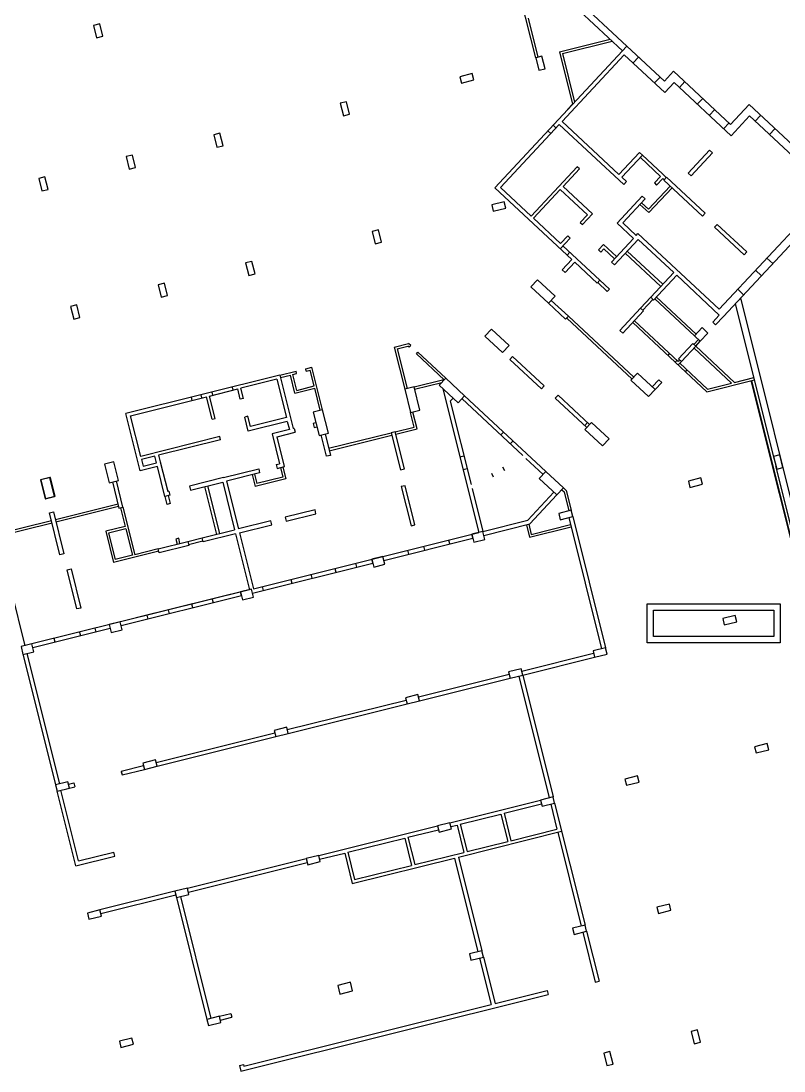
# Model space of a CAD drawing. Header units: metres. Extents: x -681087 to 1033303, y 74272 to 2630761.
# Drawn here: x 556 to 47934, y 2460261 to 2525471 of the extents above; entities that cross this region are included whole.
import ezdxf

# ---------------------------------------------------------------- set-up
doc = ezdxf.new("R2010")
doc.units = ezdxf.units.M
for name, color, linetype in [('SKELETON_CLEAN', 7, 'Continuous'), ('SKELETON_ISOLATED', 1, 'Continuous'), ('SKELETON_ORIGINAL', 8, 'Continuous')]:
    doc.layers.add(name, color=color, linetype=linetype)

msp = doc.modelspace()

# ---------------------------------------------------------------- linework, layer by layer
at = {"layer": 'SKELETON_CLEAN'}
for p, q in [((32518, 2523184), (30583, 2530947)), ((37902, 2523622), (32277, 2528868)), ((38175, 2523914), (32832, 2528897)), ((32664, 2523220), (32059, 2525646)), ((5443, 2525297), (5055, 2525200)), ((5055, 2525200), (5248, 2524424)), ((5636, 2524521), (5443, 2525297)), ((5248, 2524424), (5636, 2524521)), ((33993, 2523552), (37137, 2524336)), ((38175, 2523914), (29971, 2515116)), ((34175, 2523443), (37267, 2524214)), ((38175, 2523914), (40508, 2521739)), ((32906, 2523281), (32518, 2523184)), ((32518, 2523184), (32712, 2522408)), ((33100, 2522505), (32906, 2523281)), ((33993, 2523552), (34804, 2520300)), ((34150, 2519231), (38017, 2523378)), ((34175, 2523443), (34926, 2520430)), ((38017, 2523378), (40533, 2521032)), ((32712, 2522408), (33100, 2522505)), ((40508, 2521739), (41081, 2522353)), ((41081, 2522353), (44621, 2519052)), ((28579, 2522202), (27803, 2522008)), ((27803, 2522008), (27899, 2521620)), ((27899, 2521620), (28676, 2521814)), ((28676, 2521814), (28579, 2522202)), ((40533, 2521032), (41106, 2521646)), ((41106, 2521646), (44645, 2518345)), ((20768, 2520461), (20380, 2520364)), ((20962, 2519684), (20768, 2520461)), ((20380, 2520364), (20574, 2519588)), ((34497, 2519970), (34804, 2520300)), ((45766, 2520281), (44621, 2519052)), ((50476, 2515889), (45766, 2520281)), ((20574, 2519588), (20962, 2519684)), ((34150, 2519231), (37686, 2515934)), ((44645, 2518345), (45791, 2519574)), ((45791, 2519574), (49770, 2515864)), ((12909, 2518501), (12521, 2518404)), ((13102, 2517725), (12909, 2518501)), ((30324, 2515128), (33979, 2519048)), ((33979, 2519048), (37987, 2515311)), ((12521, 2518404), (12714, 2517628)), ((7475, 2517146), (7087, 2517050)), ((7669, 2516370), (7475, 2517146)), ((12714, 2517628), (13102, 2517725)), ((37686, 2515934), (38961, 2517301)), ((37869, 2515763), (39144, 2517131)), ((38961, 2517301), (39144, 2517131)), ((39119, 2517155), (40406, 2515954)), ((43308, 2517446), (41978, 2516020)), ((42161, 2515850), (43491, 2517276)), ((43491, 2517276), (43308, 2517446)), ((7087, 2517050), (7280, 2516273)), ((39015, 2516992), (40269, 2515822)), ((7280, 2516273), (7669, 2516370)), ((35083, 2516420), (32226, 2513355)), ((34213, 2515193), (35229, 2516283)), ((35229, 2516283), (35083, 2516420)), ((39887, 2515413), (40269, 2515822)), ((40406, 2515954), (40625, 2515750)), ((41978, 2516020), (42161, 2515850)), ((2041, 2515792), (1653, 2515695)), ((1653, 2515695), (1847, 2514919)), ((2235, 2515015), (2041, 2515792)), ((34213, 2515193), (36042, 2513488)), ((37869, 2515763), (38158, 2515494)), ((37987, 2515311), (38158, 2515494)), ((40870, 2515221), (39527, 2513780)), ((39887, 2515413), (40026, 2515283)), ((40026, 2515283), (40408, 2515693)), ((40408, 2515693), (40496, 2515611)), ((40646, 2515772), (40475, 2515589)), ((40475, 2515589), (42874, 2513352)), ((43045, 2513535), (40646, 2515772)), ((1847, 2514919), (2235, 2515015)), ((29971, 2515116), (34754, 2510656)), ((30324, 2515128), (32226, 2513355)), ((32372, 2513219), (34043, 2515011)), ((34043, 2515011), (35725, 2513442)), ((37568, 2512926), (39123, 2514594)), ((39306, 2514423), (39123, 2514594)), ((40980, 2515118), (39534, 2513568)), ((30563, 2514246), (29786, 2514052)), ((29786, 2514052), (29883, 2513664)), ((29883, 2513664), (30659, 2513857)), ((30659, 2513857), (30563, 2514246)), ((37922, 2512939), (39306, 2514423)), ((38985, 2514079), (39534, 2513568)), ((39088, 2514189), (39527, 2513780)), ((32372, 2513219), (34054, 2511650)), ((35725, 2513442), (35278, 2512963)), ((36042, 2513488), (35424, 2512827)), ((42874, 2513352), (43045, 2513535)), ((43904, 2507565), (49442, 2513504)), ((44167, 2507114), (50148, 2513528)), ((35278, 2512963), (35424, 2512827)), ((38592, 2511971), (37568, 2512926)), ((38763, 2512154), (37922, 2512939)), ((43623, 2512660), (43794, 2512843)), ((45452, 2510955), (43623, 2512660)), ((43794, 2512843), (45622, 2511138)), ((22752, 2512504), (22364, 2512407)), ((22364, 2512407), (22557, 2511631)), ((22945, 2511728), (22752, 2512504)), ((34647, 2511993), (34030, 2511331)), ((34501, 2512129), (34054, 2511650)), ((34501, 2512129), (34647, 2511993)), ((38592, 2511971), (37221, 2510501)), ((37404, 2510331), (38877, 2511911)), ((38763, 2512154), (38865, 2512264)), ((43904, 2507565), (38865, 2512264)), ((38877, 2511911), (41090, 2509848)), ((22557, 2511631), (22945, 2511728)), ((34200, 2511514), (36504, 2509366)), ((36731, 2511588), (36417, 2511252)), ((36556, 2511122), (36417, 2511252)), ((36740, 2511319), (36556, 2511122)), ((36731, 2511588), (37535, 2510838)), ((36740, 2511319), (37405, 2510699)), ((34160, 2510020), (34754, 2510656)), ((45622, 2511138), (45452, 2510955)), ((14892, 2510545), (14504, 2510448)), ((14504, 2510448), (14698, 2509672)), ((15086, 2509768), (14892, 2510545)), ((34160, 2510020), (34343, 2509849)), ((34937, 2510485), (34343, 2509849)), ((36333, 2509183), (34937, 2510485)), ((37221, 2510501), (37404, 2510331)), ((14698, 2509672), (15086, 2509768)), ((32625, 2509400), (32216, 2508961)), ((33722, 2508377), (32625, 2509400)), ((36504, 2509366), (36333, 2509183)), ((36504, 2509366), (37093, 2508817)), ((39657, 2508312), (41090, 2509848)), ((41272, 2509677), (39840, 2508141)), ((41272, 2509677), (43916, 2507212)), ((9459, 2509190), (9071, 2509093)), ((9071, 2509093), (9264, 2508317)), ((9652, 2508414), (9459, 2509190)), ((32216, 2508961), (33313, 2507938)), ((36374, 2509227), (36963, 2508678)), ((36963, 2508678), (37093, 2508817)), ((9264, 2508317), (9652, 2508414)), ((33313, 2507938), (33722, 2508377)), ((34544, 2507132), (33484, 2508121)), ((39030, 2507639), (39657, 2508312)), ((39840, 2508141), (39657, 2508312)), ((39908, 2508214), (42369, 2505919)), ((4025, 2507835), (3637, 2507738)), ((3637, 2507738), (3831, 2506962)), ((4219, 2507059), (4025, 2507835)), ((33313, 2507938), (34374, 2506949)), ((37734, 2506249), (39030, 2507639)), ((39213, 2507468), (37917, 2506079)), ((39030, 2507639), (39213, 2507468)), ((3831, 2506962), (4219, 2507059)), ((34374, 2506949), (34544, 2507132)), ((38603, 2503347), (34544, 2507132)), ((38541, 2506748), (43149, 2502451)), ((38643, 2506858), (41360, 2504324)), ((43916, 2507212), (43507, 2506773)), ((43690, 2506602), (43507, 2506773)), ((44167, 2507114), (43690, 2506602)), ((29768, 2506336), (29359, 2505897)), ((30865, 2505313), (29768, 2506336)), ((37917, 2506079), (37734, 2506249)), ((42847, 2506431), (42369, 2505919)), ((42735, 2505578), (43213, 2506090)), ((43213, 2506090), (42847, 2506431)), ((23727, 2505224), (24621, 2505447)), ((24753, 2505324), (24621, 2505447)), ((29359, 2505897), (30456, 2504874)), ((42266, 2505442), (41379, 2504491)), ((42266, 2505442), (42449, 2505271)), ((42552, 2505749), (42369, 2505919)), ((42369, 2505919), (42735, 2505578)), ((42449, 2505271), (42735, 2505578)), ((23727, 2505224), (24380, 2502604)), ((23909, 2505115), (24578, 2505282)), ((23909, 2505115), (24526, 2502640)), ((24651, 2505214), (24578, 2505282)), ((24651, 2505214), (24753, 2505324)), ((25104, 2504791), (25206, 2504901)), ((26828, 2503183), (25104, 2504791)), ((26931, 2503293), (25206, 2504901)), ((30456, 2504874), (30865, 2505313)), ((42449, 2505271), (41562, 2504321)), ((42346, 2505162), (44678, 2502987)), ((42449, 2505271), (44852, 2503030)), ((30909, 2504451), (31080, 2504634)), ((32869, 2502623), (30909, 2504451)), ((31080, 2504634), (33040, 2502806)), ((41452, 2504423), (41360, 2504324)), ((41368, 2504112), (41470, 2504222)), ((41562, 2504321), (41379, 2504491)), ((41562, 2504321), (41470, 2504222)), ((41470, 2504222), (43192, 2502616)), ((16634, 2503476), (7067, 2501091)), ((16634, 2503476), (17634, 2503725)), ((16634, 2503476), (17462, 2500158)), ((16671, 2503331), (17282, 2503483)), ((17564, 2502353), (17282, 2503483)), ((17427, 2503519), (17670, 2503580)), ((17673, 2502534), (17427, 2503519)), ((17670, 2503580), (17634, 2503725)), ((18235, 2503875), (18623, 2503972)), ((18272, 2503730), (18235, 2503875)), ((18272, 2503730), (18514, 2503790)), ((18760, 2502805), (18514, 2503790)), ((19281, 2501333), (18623, 2503972)), ((38842, 2503603), (38433, 2503164)), ((39939, 2502580), (38842, 2503603)), ((16440, 2503222), (14208, 2502665)), ((16440, 2503222), (17033, 2500844)), ((17673, 2502534), (18760, 2502805)), ((24962, 2502749), (26802, 2503208)), ((26930, 2503293), (26521, 2502854)), ((26521, 2502854), (27691, 2501763)), ((28100, 2502202), (26930, 2503293)), ((33040, 2502806), (32869, 2502623)), ((38433, 2503164), (39530, 2502141)), ((40162, 2503186), (39756, 2502750)), ((40345, 2503015), (39939, 2502580)), ((40162, 2503186), (40345, 2503015)), ((43149, 2502451), (46099, 2503187)), ((43192, 2502616), (44678, 2502987)), ((44852, 2503030), (46063, 2503332)), ((7358, 2500957), (12074, 2502133)), ((12420, 2500745), (12074, 2502133)), ((12268, 2502181), (14014, 2502617)), ((12614, 2500794), (12268, 2502181)), ((14173, 2501981), (14014, 2502617)), ((14367, 2502030), (14208, 2502665)), ((17564, 2502353), (18796, 2502660)), ((19136, 2501297), (18796, 2502660)), ((24962, 2502749), (24380, 2502604)), ((24380, 2502604), (24743, 2501149)), ((25325, 2501294), (24962, 2502749)), ((26759, 2502633), (28985, 2493704)), ((27691, 2501763), (28100, 2502202)), ((28101, 2502202), (33147, 2497496)), ((33734, 2502055), (33905, 2502238)), ((33905, 2502238), (35865, 2500411)), ((39530, 2502141), (39939, 2502580)), ((14367, 2502030), (14173, 2501981)), ((27386, 2502048), (27210, 2501859)), ((27210, 2501859), (28500, 2496685)), ((35695, 2500228), (33734, 2502055)), ((7955, 2497530), (7067, 2501091)), ((7987, 2498434), (7358, 2500957)), ((14643, 2500923), (14449, 2500875)), ((14668, 2499997), (14449, 2500875)), ((14801, 2500288), (14643, 2500923)), ((17033, 2500844), (14801, 2500288)), ((19281, 2501333), (18699, 2501188)), ((18699, 2501188), (19062, 2499732)), ((19644, 2499877), (19281, 2501333)), ((24743, 2501149), (25325, 2501294)), ((24966, 2500256), (24743, 2501149)), ((25148, 2500147), (24889, 2501185)), ((12420, 2500745), (12614, 2500794)), ((17093, 2500602), (14668, 2499997)), ((17093, 2500602), (17219, 2500097)), ((17510, 2500170), (17462, 2500158)), ((17510, 2500170), (17571, 2499927)), ((18869, 2500508), (18694, 2500465)), ((18694, 2500465), (18754, 2500222)), ((18754, 2500222), (18929, 2500266)), ((23792, 2499963), (24966, 2500256)), ((35984, 2500539), (35575, 2500100)), ((37081, 2499516), (35984, 2500539)), ((12897, 2499658), (7987, 2498434)), ((12945, 2499464), (12897, 2499658)), ((17219, 2500097), (16152, 2499831)), ((16152, 2499831), (16614, 2497978)), ((16455, 2499649), (17571, 2499927)), ((16917, 2497796), (16455, 2499649)), ((19062, 2499732), (19644, 2499877)), ((19525, 2498436), (19193, 2499765)), ((19436, 2499825), (19767, 2498496)), ((19658, 2498933), (23549, 2499903)), ((23792, 2499963), (23549, 2499903)), ((23549, 2499903), (24125, 2497593)), ((24367, 2497654), (23792, 2499963)), ((23828, 2499818), (25148, 2500147)), ((35575, 2500100), (36672, 2499077)), ((36672, 2499077), (37081, 2499516)), ((12945, 2499464), (9103, 2498506)), ((8860, 2498446), (8035, 2498240)), ((8035, 2498240), (8137, 2497833)), ((8962, 2498038), (8860, 2498446)), ((9103, 2498506), (9204, 2498099)), ((19767, 2498496), (19525, 2498436)), ((47676, 2498518), (47288, 2498422)), ((47288, 2498422), (47481, 2497645)), ((47869, 2497742), (47676, 2498518)), ((6318, 2498101), (5736, 2497956)), ((5736, 2497956), (6026, 2496791)), ((6609, 2496936), (6318, 2498101)), ((9022, 2497796), (7955, 2497530)), ((8137, 2497833), (8962, 2498038)), ((9484, 2495943), (9022, 2497796)), ((9204, 2498099), (9666, 2496246)), ((13140, 2497112), (15314, 2497654)), ((15314, 2497654), (15374, 2497411)), ((16400, 2497925), (16614, 2497978)), ((16400, 2497925), (16461, 2497682)), ((16461, 2497682), (16917, 2497796)), ((16665, 2497733), (16810, 2497151)), ((16810, 2497769), (16992, 2497041)), ((24125, 2497593), (24367, 2497654)), ((47481, 2497645), (47869, 2497742)), ((6026, 2496791), (6609, 2496936)), ((6882, 2495283), (6478, 2496904)), ((13140, 2497112), (11025, 2496584)), ((15374, 2497411), (13322, 2496899)), ((13322, 2496899), (14062, 2493930)), ((14918, 2497297), (15099, 2496570)), ((15064, 2497334), (15209, 2496751)), ((16992, 2497041), (15099, 2496570)), ((16810, 2497151), (15209, 2496751)), ((33146, 2497495), (32737, 2497056)), ((32737, 2497056), (33836, 2496034)), ((34244, 2496473), (33146, 2497495)), ((42776, 2497091), (41999, 2496897)), ((41999, 2496897), (42096, 2496509)), ((42872, 2496702), (42776, 2497091)), ((6235, 2496843), (6639, 2495223)), ((9744, 2496265), (9666, 2496246)), ((9744, 2496265), (9805, 2496022)), ((11025, 2496584), (11085, 2496342)), ((11085, 2496342), (13079, 2496839)), ((13079, 2496839), (13820, 2493870)), ((24410, 2496613), (24168, 2496553)), ((24168, 2496553), (24773, 2494127)), ((25015, 2494188), (24410, 2496613)), ((28562, 2496433), (29228, 2493764)), ((33836, 2496034), (34244, 2496473)), ((34142, 2496363), (34280, 2496234)), ((34244, 2496473), (34415, 2496314)), ((34415, 2496314), (34722, 2495083)), ((42096, 2496509), (42872, 2496702)), ((9805, 2496022), (9484, 2495943)), ((9627, 2495453), (9504, 2495947)), ((9688, 2495993), (9812, 2495499)), ((33652, 2496205), (32027, 2494462)), ((33835, 2496034), (32160, 2494238)), ((34280, 2496234), (34577, 2495046)), ((2324, 2494920), (2567, 2494980)), ((2567, 2494980), (3215, 2492380)), ((6639, 2495223), (6882, 2495283)), ((6736, 2495247), (7026, 2494083)), ((6882, 2495283), (7619, 2492324)), ((9812, 2495499), (9627, 2495453)), ((18812, 2495114), (16968, 2494655)), ((18872, 2494872), (18812, 2495114)), ((34722, 2495083), (33946, 2494889)), ((34819, 2494694), (34722, 2495083)), ((2972, 2492320), (2324, 2494920)), ((16076, 2494432), (14062, 2493930)), ((16136, 2494190), (16076, 2494432)), ((16968, 2494655), (17029, 2494412)), ((17029, 2494412), (18872, 2494872)), ((29228, 2493764), (32027, 2494462)), ((33946, 2494889), (34043, 2494501)), ((34043, 2494501), (34819, 2494694)), ((34819, 2494694), (36851, 2486544)), ((7026, 2494083), (5813, 2493780)), ((5813, 2493780), (6297, 2491840)), ((7063, 2493937), (5995, 2493671)), ((5995, 2493671), (6407, 2492022)), ((7063, 2493937), (7474, 2492288)), ((11806, 2493368), (13820, 2493870)), ((14123, 2493688), (16136, 2494190)), ((14123, 2493688), (14989, 2490214)), ((14989, 2490214), (28985, 2493704)), ((24773, 2494127), (25015, 2494188)), ((29228, 2493764), (28549, 2493595)), ((29349, 2493279), (29228, 2493764)), ((29288, 2493522), (32160, 2494238)), ((31939, 2494183), (32133, 2493406)), ((32085, 2494219), (32242, 2493588)), ((32133, 2493406), (34722, 2494051)), ((32242, 2493588), (34685, 2494197)), ((9070, 2492686), (10914, 2493145)), ((10349, 2493344), (10164, 2493299)), ((10164, 2493299), (10244, 2492978)), ((10428, 2493024), (10349, 2493344)), ((10914, 2493145), (11806, 2493368)), ((10914, 2493145), (10974, 2492903)), ((11867, 2493125), (11806, 2493368)), ((13880, 2493627), (11867, 2493125)), ((13880, 2493627), (14746, 2490154)), ((23078, 2491973), (28609, 2493352)), ((28609, 2493352), (28549, 2493595)), ((28549, 2493595), (28670, 2493110)), ((28670, 2493110), (29349, 2493279)), ((3215, 2492380), (2972, 2492320)), ((9106, 2492540), (6297, 2491840)), ((9070, 2492686), (7619, 2492324)), ((9130, 2492443), (9070, 2492686)), ((10974, 2492903), (9130, 2492443)), ((7474, 2492288), (6407, 2492022)), ((14928, 2489941), (22399, 2491804)), ((23018, 2492216), (22339, 2492047)), ((22399, 2491804), (22339, 2492047)), ((22339, 2492047), (22460, 2491561)), ((22460, 2491561), (23139, 2491731)), ((23139, 2491731), (23018, 2492216)), ((3423, 2491381), (3666, 2491441)), ((4028, 2488955), (3423, 2491381)), ((3666, 2491441), (4270, 2489015)), ((14249, 2489772), (6777, 2487909)), ((14249, 2489772), (14188, 2490014)), ((14188, 2490014), (14309, 2489529)), ((14988, 2489699), (14867, 2490184)), ((14309, 2489529), (14988, 2489699)), ((39437, 2486843), (39437, 2489273)), ((39437, 2489273), (47697, 2489273)), ((47697, 2489273), (47697, 2486843)), ((4270, 2489015), (4028, 2488955)), ((39837, 2487243), (39837, 2488873)), ((39837, 2488873), (47297, 2488873)), ((44904, 2488552), (44128, 2488358)), ((45001, 2488164), (44904, 2488552)), ((47297, 2488873), (47297, 2487243)), ((6717, 2488152), (6038, 2487982)), ((6038, 2487982), (6159, 2487497)), ((6838, 2487667), (6717, 2488152)), ((44128, 2488358), (44225, 2487970)), ((44225, 2487970), (45001, 2488164)), ((6159, 2487497), (6838, 2487667)), ((47297, 2487243), (39837, 2487243)), ((1235, 2486785), (556, 2486615)), ((556, 2486615), (677, 2486130)), ((1356, 2486300), (1235, 2486785)), ((36851, 2486544), (36075, 2486350)), ((36948, 2486156), (36851, 2486544)), ((47697, 2486843), (39437, 2486843)), ((664, 2486179), (2697, 2478028)), ((677, 2486130), (1356, 2486300)), ((31708, 2484849), (36172, 2485962)), ((36075, 2486350), (36172, 2485962)), ((36172, 2485962), (36948, 2486156)), ((31611, 2485238), (30835, 2485044)), ((31708, 2484849), (31611, 2485238)), ((25304, 2483253), (30932, 2484656)), ((30835, 2485044), (30932, 2484656)), ((30932, 2484656), (31708, 2484849)), ((31708, 2484849), (33595, 2477281)), ((25207, 2483641), (24431, 2483447)), ((24431, 2483447), (24528, 2483059)), ((24528, 2483059), (25304, 2483253)), ((25304, 2483253), (25207, 2483641)), ((17154, 2481221), (24528, 2483059)), ((17057, 2481609), (16281, 2481415)), ((16281, 2481415), (16378, 2481027)), ((17154, 2481221), (17057, 2481609)), ((9003, 2479189), (16378, 2481027)), ((16378, 2481027), (17154, 2481221)), ((46888, 2480596), (46112, 2480402)), ((46985, 2480207), (46888, 2480596)), ((46112, 2480402), (46209, 2480014)), ((46209, 2480014), (46985, 2480207)), ((8906, 2479577), (8130, 2479383)), ((8130, 2479383), (8227, 2478995)), ((9003, 2479189), (8906, 2479577)), ((6775, 2478865), (6830, 2478647)), ((6830, 2478647), (8227, 2478995)), ((8227, 2478995), (9003, 2479189)), ((3473, 2478222), (2697, 2478028)), ((2697, 2478028), (2793, 2477640)), ((3570, 2477834), (3473, 2478222)), ((3509, 2478076), (3839, 2478159)), ((3839, 2478159), (3900, 2477916)), ((38835, 2478588), (38059, 2478394)), ((38059, 2478394), (38155, 2478006)), ((38155, 2478006), (38932, 2478199)), ((38932, 2478199), (38835, 2478588)), ((2793, 2477640), (3570, 2477834)), ((3950, 2473002), (2793, 2477640)), ((4132, 2473305), (3036, 2477701)), ((3376, 2477785), (3900, 2477916)), ((27191, 2475684), (32819, 2477088)), ((30551, 2476265), (32879, 2476845)), ((33595, 2477281), (32819, 2477088)), ((32819, 2477088), (32916, 2476700)), ((32916, 2476700), (33692, 2476893)), ((33449, 2476833), (33836, 2475280)), ((33692, 2476893), (33595, 2477281)), ((33692, 2476893), (35581, 2469318)), ((27834, 2475587), (30357, 2476216)), ((30357, 2476216), (30780, 2474518)), ((30551, 2476265), (30974, 2474566)), ((19041, 2473652), (26415, 2475491)), ((27191, 2475684), (26415, 2475491)), ((26415, 2475491), (26512, 2475103)), ((27288, 2475296), (27191, 2475684)), ((27252, 2475442), (27640, 2475539)), ((27640, 2475539), (28063, 2473841)), ((27834, 2475587), (28257, 2473889)), ((20848, 2473845), (24389, 2474728)), ((24389, 2474728), (24813, 2473030)), ((24583, 2474777), (26475, 2475248)), ((24583, 2474777), (25007, 2473079)), ((26512, 2475103), (27288, 2475296)), ((27723, 2473550), (34127, 2475147)), ((30974, 2474566), (33836, 2475280)), ((28257, 2473889), (30780, 2474518)), ((3950, 2473002), (6376, 2473607)), ((4132, 2473305), (6315, 2473850)), ((6376, 2473607), (6315, 2473850)), ((10890, 2471620), (18264, 2473459)), ((19041, 2473652), (18264, 2473459)), ((18264, 2473459), (18361, 2473071)), ((19137, 2473264), (19041, 2473652)), ((19101, 2473410), (20654, 2473797)), ((20654, 2473797), (21125, 2471905)), ((20848, 2473845), (21271, 2472147)), ((21125, 2471905), (27481, 2473489)), ((25007, 2473079), (28063, 2473841)), ((27481, 2473489), (28932, 2467668)), ((27723, 2473550), (29175, 2467728)), ((18361, 2473071), (19137, 2473264)), ((21271, 2472147), (24813, 2473030)), ((10890, 2471620), (10114, 2471427)), ((10987, 2471232), (10890, 2471620)), ((10114, 2471427), (5457, 2470265)), ((10114, 2471427), (10211, 2471039)), ((10211, 2471039), (10987, 2471232)), ((10211, 2471039), (12098, 2463470)), ((5457, 2470265), (4680, 2470072)), ((5553, 2469877), (5457, 2470265)), ((40819, 2470631), (40042, 2470438)), ((40042, 2470438), (40139, 2470049)), ((40139, 2470049), (40915, 2470243)), ((40915, 2470243), (40819, 2470631)), ((4680, 2470072), (4777, 2469684)), ((4777, 2469684), (5553, 2469877)), ((35579, 2469325), (34803, 2469131)), ((34803, 2469131), (34899, 2468743)), ((34899, 2468743), (35676, 2468937)), ((35433, 2468876), (36207, 2465771)), ((35676, 2468937), (35579, 2469325)), ((35676, 2468937), (36450, 2465832)), ((29175, 2467728), (28399, 2467535)), ((29272, 2467340), (29175, 2467728)), ((28399, 2467535), (28496, 2467146)), ((28496, 2467146), (29272, 2467340)), ((29029, 2467279), (29749, 2464393)), ((29272, 2467340), (29991, 2464453)), ((21006, 2465769), (20230, 2465575)), ((21139, 2465235), (21006, 2465769)), ((36207, 2465771), (36450, 2465832)), ((14212, 2460261), (33283, 2465016)), ((20230, 2465575), (20363, 2465041)), ((20363, 2465041), (21139, 2465235)), ((29991, 2464453), (33223, 2465259)), ((33223, 2465259), (33283, 2465016)), ((14394, 2460564), (29749, 2464393)), ((12874, 2463664), (12098, 2463470)), ((12874, 2463664), (13578, 2463839)), ((12971, 2463276), (12874, 2463664)), ((13578, 2463839), (13638, 2463597)), ((12098, 2463470), (12195, 2463082)), ((12195, 2463082), (12971, 2463276)), ((12934, 2463421), (13638, 2463597)), ((42560, 2462820), (42172, 2462724)), ((42172, 2462724), (42365, 2461947)), ((42753, 2462044), (42560, 2462820)), ((7440, 2462309), (6664, 2462115)), ((6664, 2462115), (6761, 2461727)), ((6761, 2461727), (7537, 2461921)), ((7537, 2461921), (7440, 2462309)), ((42365, 2461947), (42753, 2462044)), ((37126, 2461466), (36738, 2461369)), ((36738, 2461369), (36932, 2460593)), ((37320, 2460689), (37126, 2461466)), ((14126, 2460606), (14369, 2460666)), ((14126, 2460606), (14212, 2460261)), ((14369, 2460666), (14394, 2460564)), ((36932, 2460593), (37320, 2460689))]:
    msp.add_line(p, q, dxfattribs=at)
at = {"layer": 'SKELETON_ISOLATED'}
for p, q in [((38906, 2523232), (38565, 2522867)), ((40238, 2521991), (39897, 2521625)), ((41435, 2521339), (41776, 2521705)), ((42546, 2520303), (42887, 2520668)), ((34680, 2519799), (34999, 2520141)), ((43292, 2519607), (43633, 2519973)), ((44185, 2518775), (44526, 2519141)), ((46142, 2519247), (46483, 2519612)), ((33272, 2518656), (33454, 2518485)), ((33592, 2519000), (33775, 2518829)), ((47375, 2518780), (47034, 2518415)), ((34639, 2511105), (34468, 2510922)), ((40281, 2508981), (38069, 2511044)), ((40411, 2509120), (38199, 2511183)), ((46871, 2510746), (47236, 2510405)), ((46168, 2509993), (46534, 2509652)), ((45063, 2508808), (45429, 2508467)), ((39169, 2507509), (39796, 2508182)), ((40011, 2508324), (42472, 2506029)), ((54963, 2469292), (45244, 2508269)), ((47336, 2498228), (44919, 2507921)), ((38501, 2503237), (34442, 2507022)), ((42339, 2505374), (42625, 2505681)), ((40731, 2504705), (40834, 2504815)), ((41185, 2504283), (41287, 2504392)), ((41821, 2503689), (41923, 2503799)), ((24999, 2502604), (26678, 2503022)), ((54381, 2469207), (45920, 2503142)), ((11783, 2502060), (11734, 2502254)), ((12472, 2502232), (12423, 2502426)), ((13733, 2502547), (13685, 2502741)), ((11181, 2501910), (11133, 2502104)), ((27930, 2502019), (31719, 2498486)), ((35733, 2500533), (35563, 2500350)), ((19695, 2498787), (23585, 2499757)), ((30522, 2499944), (30351, 2499762)), ((31107, 2499399), (30936, 2499216)), ((27814, 2498400), (28057, 2498460)), ((31911, 2498307), (32977, 2497313)), ((28008, 2497624), (28250, 2497684)), ((30460, 2497781), (30582, 2497563)), ((49465, 2489689), (47433, 2497839)), ((1772, 2496967), (2063, 2495803)), ((2367, 2497115), (1785, 2496970)), ((1797, 2496973), (2087, 2495809)), ((2645, 2495948), (2355, 2497112)), ((2669, 2495954), (2379, 2497119)), ((29761, 2497391), (29883, 2497172)), ((11954, 2496558), (12694, 2493589)), ((12138, 2496604), (12878, 2493635)), ((2075, 2495806), (2657, 2495951)), ((6579, 2495465), (2688, 2494495)), ((6615, 2495320), (2724, 2494350)), ((-1149, 2494487), (798, 2486676)), ((2445, 2494435), (-927, 2493594)), ((2481, 2494289), (-890, 2493449)), ((34576, 2494634), (36608, 2486484)), ((10960, 2492961), (11852, 2493183)), ((27183, 2492997), (27122, 2493239)), ((24631, 2492360), (24570, 2492603)), ((25550, 2492847), (25611, 2492605)), ((21410, 2491557), (21349, 2491800)), ((18634, 2490865), (18574, 2491108)), ((20049, 2491476), (20109, 2491233)), ((17313, 2490793), (17373, 2490551)), ((14807, 2490169), (7712, 2488400)), ((15607, 2490111), (15547, 2490353)), ((11221, 2489017), (11161, 2489260)), ((12422, 2489574), (12483, 2489332)), ((8446, 2488325), (8386, 2488568)), ((9686, 2488892), (9747, 2488649)), ((5225, 2487522), (5165, 2487765)), ((6098, 2487740), (1295, 2486542)), ((2673, 2486886), (2613, 2487128)), ((4185, 2487520), (4245, 2487278)), ((919, 2486191), (2939, 2478089)), ((31648, 2485092), (36111, 2486205)), ((25244, 2483495), (30871, 2484899)), ((31466, 2484789), (33353, 2477221)), ((17093, 2481463), (24468, 2483302)), ((8943, 2479431), (16317, 2481270)), ((6769, 2478889), (8167, 2479238)), ((33885, 2475086), (35336, 2469264)), ((10951, 2471378), (18325, 2473216)), ((10174, 2471184), (5517, 2470023)), ((10453, 2471099), (12340, 2463531))]:
    msp.add_line(p, q, dxfattribs=at)
at = {"layer": 'SKELETON_ORIGINAL'}
for p, q in [((32518, 2523184), (30583, 2530947)), ((37902, 2523622), (32277, 2528868)), ((38175, 2523914), (32832, 2528897)), ((32664, 2523220), (32059, 2525646)), ((5443, 2525297), (5055, 2525200)), ((5055, 2525200), (5248, 2524424)), ((5636, 2524521), (5443, 2525297)), ((5248, 2524424), (5636, 2524521)), ((33993, 2523552), (37137, 2524336)), ((38175, 2523914), (29971, 2515116)), ((34175, 2523443), (37267, 2524214)), ((38175, 2523914), (40508, 2521739)), ((32906, 2523281), (32518, 2523184)), ((32518, 2523184), (32712, 2522408)), ((33100, 2522505), (32906, 2523281)), ((33993, 2523552), (34804, 2520300)), ((34150, 2519231), (38017, 2523378)), ((34175, 2523443), (34926, 2520430)), ((38017, 2523378), (40533, 2521032)), ((38906, 2523232), (38565, 2522867)), ((32712, 2522408), (33100, 2522505)), ((40508, 2521739), (41081, 2522353)), ((41081, 2522353), (44621, 2519052)), ((28579, 2522202), (27803, 2522008)), ((27803, 2522008), (27899, 2521620)), ((27899, 2521620), (28676, 2521814)), ((28676, 2521814), (28579, 2522202)), ((40238, 2521991), (39897, 2521625)), ((41435, 2521339), (41776, 2521705)), ((40533, 2521032), (41106, 2521646)), ((41106, 2521646), (44645, 2518345)), ((20768, 2520461), (20380, 2520364)), ((20962, 2519684), (20768, 2520461)), ((42546, 2520303), (42887, 2520668)), ((20380, 2520364), (20574, 2519588)), ((34497, 2519970), (34804, 2520300)), ((34680, 2519799), (34999, 2520141)), ((43292, 2519607), (43633, 2519973)), ((45766, 2520281), (44621, 2519052)), ((50476, 2515889), (45766, 2520281)), ((20574, 2519588), (20962, 2519684)), ((34150, 2519231), (37686, 2515934)), ((44185, 2518775), (44526, 2519141)), ((44645, 2518345), (45791, 2519574)), ((45791, 2519574), (49770, 2515864)), ((46142, 2519247), (46483, 2519612)), ((12909, 2518501), (12521, 2518404)), ((13102, 2517725), (12909, 2518501)), ((30324, 2515128), (33979, 2519048)), ((33272, 2518656), (33454, 2518485)), ((33592, 2519000), (33775, 2518829)), ((33979, 2519048), (37987, 2515311)), ((47375, 2518780), (47034, 2518415)), ((12521, 2518404), (12714, 2517628)), ((7475, 2517146), (7087, 2517050)), ((7669, 2516370), (7475, 2517146)), ((12714, 2517628), (13102, 2517725)), ((37686, 2515934), (38961, 2517301)), ((37869, 2515763), (39144, 2517131)), ((38961, 2517301), (39144, 2517131)), ((39119, 2517155), (40406, 2515954)), ((43308, 2517446), (41978, 2516020)), ((42161, 2515850), (43491, 2517276)), ((43491, 2517276), (43308, 2517446)), ((7087, 2517050), (7280, 2516273)), ((39015, 2516992), (40269, 2515822)), ((7280, 2516273), (7669, 2516370)), ((35083, 2516420), (32226, 2513355)), ((34213, 2515193), (35229, 2516283)), ((35229, 2516283), (35083, 2516420)), ((39887, 2515413), (40269, 2515822)), ((40406, 2515954), (40625, 2515750)), ((41978, 2516020), (42161, 2515850)), ((2041, 2515792), (1653, 2515695)), ((1653, 2515695), (1847, 2514919)), ((2235, 2515015), (2041, 2515792)), ((34213, 2515193), (36042, 2513488)), ((37869, 2515763), (38158, 2515494)), ((37987, 2515311), (38158, 2515494)), ((40870, 2515221), (39527, 2513780)), ((39887, 2515413), (40026, 2515283)), ((40026, 2515283), (40408, 2515693)), ((40408, 2515693), (40496, 2515611)), ((40646, 2515772), (40475, 2515589)), ((40475, 2515589), (42874, 2513352)), ((43045, 2513535), (40646, 2515772)), ((1847, 2514919), (2235, 2515015)), ((29971, 2515116), (34754, 2510656)), ((30324, 2515128), (32226, 2513355)), ((32372, 2513219), (34043, 2515011)), ((34043, 2515011), (35725, 2513442)), ((37568, 2512926), (39123, 2514594)), ((39306, 2514423), (39123, 2514594)), ((40980, 2515118), (39534, 2513568)), ((30563, 2514246), (29786, 2514052)), ((29786, 2514052), (29883, 2513664)), ((29883, 2513664), (30659, 2513857)), ((30659, 2513857), (30563, 2514246)), ((37922, 2512939), (39306, 2514423)), ((38985, 2514079), (39534, 2513568)), ((39088, 2514189), (39527, 2513780)), ((32372, 2513219), (34054, 2511650)), ((35725, 2513442), (35278, 2512963)), ((36042, 2513488), (35424, 2512827)), ((42874, 2513352), (43045, 2513535)), ((43904, 2507565), (49442, 2513504)), ((44167, 2507114), (50148, 2513528)), ((35278, 2512963), (35424, 2512827)), ((38592, 2511971), (37568, 2512926)), ((38763, 2512154), (37922, 2512939)), ((43623, 2512660), (43794, 2512843)), ((45452, 2510955), (43623, 2512660)), ((43794, 2512843), (45622, 2511138)), ((22752, 2512504), (22364, 2512407)), ((22364, 2512407), (22557, 2511631)), ((22945, 2511728), (22752, 2512504)), ((34647, 2511993), (34030, 2511331)), ((34501, 2512129), (34054, 2511650)), ((34501, 2512129), (34647, 2511993)), ((38592, 2511971), (37221, 2510501)), ((37404, 2510331), (38877, 2511911)), ((38763, 2512154), (38865, 2512264)), ((43904, 2507565), (38865, 2512264)), ((38877, 2511911), (41090, 2509848)), ((22557, 2511631), (22945, 2511728)), ((34200, 2511514), (36504, 2509366)), ((36731, 2511588), (36417, 2511252)), ((36556, 2511122), (36417, 2511252)), ((36740, 2511319), (36556, 2511122)), ((36731, 2511588), (37535, 2510838)), ((36740, 2511319), (37405, 2510699)), ((34160, 2510020), (34754, 2510656)), ((34639, 2511105), (34468, 2510922)), ((40281, 2508981), (38069, 2511044)), ((40411, 2509120), (38199, 2511183)), ((45622, 2511138), (45452, 2510955)), ((46871, 2510746), (47236, 2510405)), ((14892, 2510545), (14504, 2510448)), ((14504, 2510448), (14698, 2509672)), ((15086, 2509768), (14892, 2510545)), ((34160, 2510020), (34343, 2509849)), ((34937, 2510485), (34343, 2509849)), ((36333, 2509183), (34937, 2510485)), ((37221, 2510501), (37404, 2510331)), ((46168, 2509993), (46534, 2509652)), ((14698, 2509672), (15086, 2509768)), ((32625, 2509400), (32216, 2508961)), ((32625, 2509400), (32216, 2508961)), ((33722, 2508377), (32625, 2509400)), ((33722, 2508377), (32625, 2509400)), ((36504, 2509366), (36333, 2509183)), ((36504, 2509366), (37093, 2508817)), ((39657, 2508312), (41090, 2509848)), ((41272, 2509677), (39840, 2508141)), ((41272, 2509677), (43916, 2507212)), ((9459, 2509190), (9071, 2509093)), ((9071, 2509093), (9264, 2508317)), ((9652, 2508414), (9459, 2509190)), ((32216, 2508961), (33313, 2507938)), ((32216, 2508961), (33313, 2507938)), ((36374, 2509227), (36963, 2508678)), ((36963, 2508678), (37093, 2508817)), ((45063, 2508808), (45429, 2508467)), ((9264, 2508317), (9652, 2508414)), ((33313, 2507938), (33722, 2508377)), ((33313, 2507938), (33722, 2508377)), ((34544, 2507132), (33484, 2508121)), ((39030, 2507639), (39657, 2508312)), ((39169, 2507509), (39796, 2508182)), ((39840, 2508141), (39657, 2508312)), ((39908, 2508214), (42369, 2505919)), ((40011, 2508324), (42472, 2506029)), ((54963, 2469292), (45244, 2508269)), ((4025, 2507835), (3637, 2507738)), ((3637, 2507738), (3831, 2506962)), ((4219, 2507059), (4025, 2507835)), ((33313, 2507938), (34374, 2506949)), ((37734, 2506249), (39030, 2507639)), ((39213, 2507468), (37917, 2506079)), ((39030, 2507639), (39213, 2507468)), ((47336, 2498228), (44919, 2507921)), ((3831, 2506962), (4219, 2507059)), ((34374, 2506949), (34544, 2507132)), ((38501, 2503237), (34442, 2507022)), ((38603, 2503347), (34544, 2507132)), ((38541, 2506748), (43149, 2502451)), ((38643, 2506858), (41360, 2504324)), ((43916, 2507212), (43507, 2506773)), ((43690, 2506602), (43507, 2506773)), ((44167, 2507114), (43690, 2506602)), ((29768, 2506336), (29359, 2505897)), ((29768, 2506336), (29359, 2505897)), ((30865, 2505313), (29768, 2506336)), ((30865, 2505313), (29768, 2506336)), ((37917, 2506079), (37734, 2506249)), ((42847, 2506431), (42369, 2505919)), ((42735, 2505578), (43213, 2506090)), ((43213, 2506090), (42847, 2506431)), ((23727, 2505224), (24621, 2505447)), ((24753, 2505324), (24621, 2505447)), ((29359, 2505897), (30456, 2504874)), ((29359, 2505897), (30456, 2504874)), ((42266, 2505442), (41379, 2504491)), ((42266, 2505442), (42449, 2505271)), ((42339, 2505374), (42625, 2505681)), ((42552, 2505749), (42369, 2505919)), ((42369, 2505919), (42735, 2505578)), ((42449, 2505271), (42735, 2505578)), ((23727, 2505224), (24380, 2502604)), ((23909, 2505115), (24578, 2505282)), ((23909, 2505115), (24526, 2502640)), ((24651, 2505214), (24578, 2505282)), ((24651, 2505214), (24753, 2505324)), ((25104, 2504791), (25206, 2504901)), ((26828, 2503183), (25104, 2504791)), ((26931, 2503293), (25206, 2504901)), ((30456, 2504874), (30865, 2505313)), ((30456, 2504874), (30865, 2505313)), ((40731, 2504705), (40834, 2504815)), ((42449, 2505271), (41562, 2504321)), ((42346, 2505162), (44678, 2502987)), ((42449, 2505271), (44852, 2503030)), ((30909, 2504451), (31080, 2504634)), ((32869, 2502623), (30909, 2504451)), ((31080, 2504634), (33040, 2502806)), ((41185, 2504283), (41287, 2504392)), ((41452, 2504423), (41360, 2504324)), ((41368, 2504112), (41470, 2504222)), ((41562, 2504321), (41379, 2504491)), ((41562, 2504321), (41470, 2504222)), ((41470, 2504222), (43192, 2502616)), ((16634, 2503476), (7067, 2501091)), ((16634, 2503476), (17634, 2503725)), ((16634, 2503476), (17462, 2500158)), ((16671, 2503331), (17282, 2503483)), ((17564, 2502353), (17282, 2503483)), ((17427, 2503519), (17670, 2503580)), ((17673, 2502534), (17427, 2503519)), ((17670, 2503580), (17634, 2503725)), ((18235, 2503875), (18623, 2503972)), ((18272, 2503730), (18235, 2503875)), ((18272, 2503730), (18514, 2503790)), ((18760, 2502805), (18514, 2503790)), ((19281, 2501333), (18623, 2503972)), ((19281, 2501333), (18623, 2503972)), ((38842, 2503603), (38433, 2503164)), ((38842, 2503603), (38433, 2503164)), ((39939, 2502580), (38842, 2503603)), ((39939, 2502580), (38842, 2503603)), ((41821, 2503689), (41923, 2503799)), ((16440, 2503222), (14208, 2502665)), ((16440, 2503222), (17033, 2500844)), ((17673, 2502534), (18760, 2502805)), ((24962, 2502749), (26802, 2503208)), ((24999, 2502604), (26678, 2503022)), ((26930, 2503293), (26521, 2502854)), ((26521, 2502854), (27691, 2501763)), ((26931, 2503293), (26522, 2502854)), ((26522, 2502854), (27692, 2501763)), ((28100, 2502202), (26930, 2503293)), ((28101, 2502202), (26931, 2503293)), ((33040, 2502806), (32869, 2502623)), ((38433, 2503164), (39530, 2502141)), ((38433, 2503164), (39530, 2502141)), ((40162, 2503186), (39756, 2502750)), ((40345, 2503015), (39939, 2502580)), ((40162, 2503186), (40345, 2503015)), ((43149, 2502451), (46099, 2503187)), ((43192, 2502616), (44678, 2502987)), ((44852, 2503030), (46063, 2503332)), ((54370, 2469187), (45905, 2503138)), ((54391, 2469228), (45935, 2503146)), ((7358, 2500957), (12074, 2502133)), ((11783, 2502060), (11734, 2502254)), ((12420, 2500745), (12074, 2502133)), ((12268, 2502181), (14014, 2502617)), ((12614, 2500794), (12268, 2502181)), ((12472, 2502232), (12423, 2502426)), ((13733, 2502547), (13685, 2502741)), ((14173, 2501981), (14014, 2502617)), ((14367, 2502030), (14208, 2502665)), ((17564, 2502353), (18796, 2502660)), ((19136, 2501297), (18796, 2502660)), ((24962, 2502749), (24380, 2502604)), ((24962, 2502749), (24380, 2502604)), ((24380, 2502604), (24743, 2501149)), ((24380, 2502604), (24743, 2501149)), ((25325, 2501294), (24962, 2502749)), ((25325, 2501294), (24962, 2502749)), ((26759, 2502633), (28985, 2493704)), ((27691, 2501763), (28100, 2502202)), ((27692, 2501763), (28101, 2502202)), ((28101, 2502202), (33147, 2497496)), ((33734, 2502055), (33905, 2502238)), ((33905, 2502238), (35865, 2500411)), ((39530, 2502141), (39939, 2502580)), ((39530, 2502141), (39939, 2502580)), ((11181, 2501910), (11133, 2502104)), ((14367, 2502030), (14173, 2501981)), ((27386, 2502048), (27210, 2501859)), ((27210, 2501859), (28500, 2496685)), ((27930, 2502019), (31719, 2498486)), ((35695, 2500228), (33734, 2502055)), ((7955, 2497530), (7067, 2501091)), ((7987, 2498434), (7358, 2500957)), ((14643, 2500923), (14449, 2500875)), ((14668, 2499997), (14449, 2500875)), ((14801, 2500288), (14643, 2500923)), ((17033, 2500844), (14801, 2500288)), ((19281, 2501333), (18699, 2501188)), ((19281, 2501333), (18699, 2501188)), ((18699, 2501188), (19062, 2499732)), ((18699, 2501188), (19062, 2499732)), ((19644, 2499877), (19281, 2501333)), ((19644, 2499877), (19281, 2501333)), ((24743, 2501149), (25325, 2501294)), ((24743, 2501149), (25325, 2501294)), ((24966, 2500256), (24743, 2501149)), ((25148, 2500147), (24889, 2501185)), ((12420, 2500745), (12614, 2500794)), ((17093, 2500602), (14668, 2499997)), ((17093, 2500602), (17219, 2500097)), ((17510, 2500170), (17462, 2500158)), ((17510, 2500170), (17571, 2499927)), ((18869, 2500508), (18694, 2500465)), ((18694, 2500465), (18754, 2500222)), ((18754, 2500222), (18929, 2500266)), ((23792, 2499963), (24966, 2500256)), ((35733, 2500533), (35563, 2500350)), ((35984, 2500539), (35575, 2500100)), ((35984, 2500539), (35575, 2500100)), ((37081, 2499516), (35984, 2500539)), ((37081, 2499516), (35984, 2500539)), ((12897, 2499658), (7987, 2498434)), ((12945, 2499464), (12897, 2499658)), ((17219, 2500097), (16152, 2499831)), ((16152, 2499831), (16614, 2497978)), ((16455, 2499649), (17571, 2499927)), ((16917, 2497796), (16455, 2499649)), ((19062, 2499732), (19644, 2499877)), ((19062, 2499732), (19644, 2499877)), ((19525, 2498436), (19193, 2499765)), ((19436, 2499825), (19767, 2498496)), ((19658, 2498933), (23549, 2499903)), ((19695, 2498787), (23585, 2499757)), ((23792, 2499963), (23549, 2499903)), ((23549, 2499903), (24125, 2497593)), ((24367, 2497654), (23792, 2499963)), ((23828, 2499818), (25148, 2500147)), ((30522, 2499944), (30351, 2499762)), ((35575, 2500100), (36672, 2499077)), ((35575, 2500100), (36672, 2499077)), ((36672, 2499077), (37081, 2499516)), ((36672, 2499077), (37081, 2499516)), ((12945, 2499464), (9103, 2498506)), ((31107, 2499399), (30936, 2499216)), ((8860, 2498446), (8035, 2498240)), ((8035, 2498240), (8137, 2497833)), ((8962, 2498038), (8860, 2498446)), ((9103, 2498506), (9204, 2498099)), ((19767, 2498496), (19525, 2498436)), ((27814, 2498400), (28057, 2498460)), ((31911, 2498307), (32977, 2497313)), ((47676, 2498518), (47288, 2498422)), ((47288, 2498422), (47481, 2497645)), ((47869, 2497742), (47676, 2498518)), ((6318, 2498101), (5736, 2497956)), ((6318, 2498101), (5736, 2497956)), ((5736, 2497956), (6026, 2496791)), ((5736, 2497956), (6026, 2496791)), ((6609, 2496936), (6318, 2498101)), ((6609, 2496936), (6318, 2498101)), ((9022, 2497796), (7955, 2497530)), ((8137, 2497833), (8962, 2498038)), ((9484, 2495943), (9022, 2497796)), ((9204, 2498099), (9666, 2496246)), ((13140, 2497112), (15314, 2497654)), ((15314, 2497654), (15374, 2497411)), ((16400, 2497925), (16614, 2497978)), ((16400, 2497925), (16461, 2497682)), ((16461, 2497682), (16917, 2497796)), ((16665, 2497733), (16810, 2497151)), ((16810, 2497769), (16992, 2497041)), ((24125, 2497593), (24367, 2497654)), ((28008, 2497624), (28250, 2497684)), ((30460, 2497781), (30582, 2497563)), ((49465, 2489689), (47433, 2497839)), ((47481, 2497645), (47869, 2497742)), ((2355, 2497112), (1772, 2496967)), ((1772, 2496967), (2063, 2495803)), ((2379, 2497119), (1797, 2496973)), ((1797, 2496973), (2087, 2495809)), ((2645, 2495948), (2355, 2497112)), ((2669, 2495954), (2379, 2497119)), ((6026, 2496791), (6609, 2496936)), ((6026, 2496791), (6609, 2496936)), ((6882, 2495283), (6478, 2496904)), ((13140, 2497112), (11025, 2496584)), ((15374, 2497411), (13322, 2496899)), ((13322, 2496899), (14062, 2493930)), ((14918, 2497297), (15099, 2496570)), ((15064, 2497334), (15209, 2496751)), ((16992, 2497041), (15099, 2496570)), ((16810, 2497151), (15209, 2496751)), ((29761, 2497391), (29883, 2497172)), ((33146, 2497495), (32737, 2497056)), ((32737, 2497056), (33836, 2496034)), ((33147, 2497496), (32738, 2497057)), ((32738, 2497057), (33835, 2496034)), ((34244, 2496473), (33146, 2497495)), ((34244, 2496473), (33147, 2497496)), ((42776, 2497091), (41999, 2496897)), ((41999, 2496897), (42096, 2496509)), ((42872, 2496702), (42776, 2497091)), ((6235, 2496843), (6639, 2495223)), ((9744, 2496265), (9666, 2496246)), ((9744, 2496265), (9805, 2496022)), ((11025, 2496584), (11085, 2496342)), ((11085, 2496342), (13079, 2496839)), ((11954, 2496558), (12694, 2493589)), ((12138, 2496604), (12878, 2493635)), ((13079, 2496839), (13820, 2493870)), ((24410, 2496613), (24168, 2496553)), ((24168, 2496553), (24773, 2494127)), ((25015, 2494188), (24410, 2496613)), ((28562, 2496433), (29228, 2493764)), ((33835, 2496034), (34244, 2496473)), ((33836, 2496034), (34244, 2496473)), ((34142, 2496363), (34280, 2496234)), ((34244, 2496473), (34415, 2496314)), ((34415, 2496314), (34722, 2495083)), ((42096, 2496509), (42872, 2496702)), ((2063, 2495803), (2645, 2495948)), ((2087, 2495809), (2669, 2495954)), ((9805, 2496022), (9484, 2495943)), ((9627, 2495453), (9504, 2495947)), ((9688, 2495993), (9812, 2495499)), ((33652, 2496205), (32027, 2494462)), ((33835, 2496034), (32160, 2494238)), ((34280, 2496234), (34577, 2495046)), ((2324, 2494920), (2567, 2494980)), ((2567, 2494980), (3215, 2492380)), ((6579, 2495465), (2688, 2494495)), ((6615, 2495320), (2724, 2494350)), ((6639, 2495223), (6882, 2495283)), ((6736, 2495247), (7026, 2494083)), ((6882, 2495283), (7619, 2492324)), ((9812, 2495499), (9627, 2495453)), ((18812, 2495114), (16968, 2494655)), ((18872, 2494872), (18812, 2495114)), ((34722, 2495083), (33946, 2494889)), ((34819, 2494694), (34722, 2495083)), ((-1149, 2494487), (798, 2486676)), ((2445, 2494435), (-927, 2493594)), ((2481, 2494289), (-890, 2493449)), ((2972, 2492320), (2324, 2494920)), ((16076, 2494432), (14062, 2493930)), ((16136, 2494190), (16076, 2494432)), ((16968, 2494655), (17029, 2494412)), ((17029, 2494412), (18872, 2494872)), ((29228, 2493764), (32027, 2494462)), ((33946, 2494889), (34043, 2494501)), ((34043, 2494501), (34819, 2494694)), ((34576, 2494634), (36608, 2486484)), ((34819, 2494694), (36851, 2486544)), ((7026, 2494083), (5813, 2493780)), ((5813, 2493780), (6297, 2491840)), ((7063, 2493937), (5995, 2493671)), ((5995, 2493671), (6407, 2492022)), ((7063, 2493937), (7474, 2492288)), ((11806, 2493368), (13820, 2493870)), ((14123, 2493688), (16136, 2494190)), ((14123, 2493688), (14989, 2490214)), ((14989, 2490214), (28985, 2493704)), ((24773, 2494127), (25015, 2494188)), ((29228, 2493764), (28549, 2493595)), ((29349, 2493279), (29228, 2493764)), ((29288, 2493522), (32160, 2494238)), ((31939, 2494183), (32133, 2493406)), ((32085, 2494219), (32242, 2493588)), ((32133, 2493406), (34722, 2494051)), ((32242, 2493588), (34685, 2494197)), ((9070, 2492686), (10914, 2493145)), ((10349, 2493344), (10164, 2493299)), ((10164, 2493299), (10244, 2492978)), ((10428, 2493024), (10349, 2493344)), ((10914, 2493145), (11806, 2493368)), ((10914, 2493145), (10974, 2492903)), ((10960, 2492961), (11852, 2493183)), ((11867, 2493125), (11806, 2493368)), ((13880, 2493627), (11867, 2493125)), ((13880, 2493627), (14746, 2490154)), ((23078, 2491973), (28609, 2493352)), ((27183, 2492997), (27122, 2493239)), ((28609, 2493352), (28549, 2493595)), ((28549, 2493595), (28670, 2493110)), ((28670, 2493110), (29349, 2493279)), ((3215, 2492380), (2972, 2492320)), ((9106, 2492540), (6297, 2491840)), ((9070, 2492686), (7619, 2492324)), ((9130, 2492443), (9070, 2492686)), ((10974, 2492903), (9130, 2492443)), ((24631, 2492360), (24570, 2492603)), ((25550, 2492847), (25611, 2492605)), ((7474, 2492288), (6407, 2492022)), ((14928, 2489941), (22399, 2491804)), ((21410, 2491557), (21349, 2491800)), ((23018, 2492216), (22339, 2492047)), ((22399, 2491804), (22339, 2492047)), ((22339, 2492047), (22460, 2491561)), ((22460, 2491561), (23139, 2491731)), ((23139, 2491731), (23018, 2492216)), ((3423, 2491381), (3666, 2491441)), ((4028, 2488955), (3423, 2491381)), ((3666, 2491441), (4270, 2489015)), ((18634, 2490865), (18574, 2491108)), ((20049, 2491476), (20109, 2491233)), ((17313, 2490793), (17373, 2490551)), ((14746, 2490154), (1235, 2486785)), ((14249, 2489772), (6777, 2487909)), ((14867, 2490184), (14188, 2490014)), ((14249, 2489772), (14188, 2490014)), ((14188, 2490014), (14309, 2489529)), ((14988, 2489699), (14867, 2490184)), ((15607, 2490111), (15547, 2490353)), ((11221, 2489017), (11161, 2489260)), ((12422, 2489574), (12483, 2489332)), ((14309, 2489529), (14988, 2489699)), ((39437, 2486843), (39437, 2489273)), ((39437, 2489273), (47697, 2489273)), ((39437, 2489273), (47697, 2489273)), ((39437, 2486843), (39437, 2489273)), ((47697, 2489273), (47697, 2486843)), ((47697, 2489273), (47697, 2486843)), ((4270, 2489015), (4028, 2488955)), ((8446, 2488325), (8386, 2488568)), ((9686, 2488892), (9747, 2488649)), ((39837, 2487243), (39837, 2488873)), ((39837, 2488873), (47297, 2488873)), ((39837, 2488873), (47297, 2488873)), ((39837, 2487243), (39837, 2488873)), ((44904, 2488552), (44128, 2488358)), ((45001, 2488164), (44904, 2488552)), ((47297, 2488873), (47297, 2487243)), ((47297, 2488873), (47297, 2487243)), ((5225, 2487522), (5165, 2487765)), ((6717, 2488152), (6038, 2487982)), ((6038, 2487982), (6159, 2487497)), ((6838, 2487667), (6717, 2488152)), ((44128, 2488358), (44225, 2487970)), ((44225, 2487970), (45001, 2488164)), ((6098, 2487740), (1295, 2486542)), ((2673, 2486886), (2613, 2487128)), ((4185, 2487520), (4245, 2487278)), ((6159, 2487497), (6838, 2487667)), ((47297, 2487243), (39837, 2487243)), ((47297, 2487243), (39837, 2487243)), ((1235, 2486785), (556, 2486615)), ((556, 2486615), (677, 2486130)), ((1356, 2486300), (1235, 2486785)), ((36851, 2486544), (36075, 2486350)), ((36948, 2486156), (36851, 2486544)), ((47697, 2486843), (39437, 2486843)), ((47697, 2486843), (39437, 2486843)), ((664, 2486179), (2697, 2478028)), ((677, 2486130), (1356, 2486300)), ((919, 2486191), (2939, 2478089)), ((31648, 2485092), (36111, 2486205)), ((31708, 2484849), (36172, 2485962)), ((36075, 2486350), (36172, 2485962)), ((36172, 2485962), (36948, 2486156)), ((31611, 2485238), (30835, 2485044)), ((31708, 2484849), (31611, 2485238)), ((25244, 2483495), (30871, 2484899)), ((25304, 2483253), (30932, 2484656)), ((30835, 2485044), (30932, 2484656)), ((30932, 2484656), (31708, 2484849)), ((31466, 2484789), (33353, 2477221)), ((31708, 2484849), (33595, 2477281)), ((17093, 2481463), (24468, 2483302)), ((25207, 2483641), (24431, 2483447)), ((24431, 2483447), (24528, 2483059)), ((24528, 2483059), (25304, 2483253)), ((25304, 2483253), (25207, 2483641)), ((17154, 2481221), (24528, 2483059)), ((8943, 2479431), (16317, 2481270)), ((17057, 2481609), (16281, 2481415)), ((16281, 2481415), (16378, 2481027)), ((17154, 2481221), (17057, 2481609)), ((9003, 2479189), (16378, 2481027)), ((16378, 2481027), (17154, 2481221)), ((46888, 2480596), (46112, 2480402)), ((46985, 2480207), (46888, 2480596)), ((46112, 2480402), (46209, 2480014)), ((46209, 2480014), (46985, 2480207)), ((8906, 2479577), (8130, 2479383)), ((8130, 2479383), (8227, 2478995)), ((9003, 2479189), (8906, 2479577)), ((6769, 2478889), (8167, 2479238)), ((6769, 2478889), (6830, 2478647)), ((6781, 2478841), (6830, 2478647)), ((6830, 2478647), (8227, 2478995)), ((8227, 2478995), (9003, 2479189)), ((3473, 2478222), (2697, 2478028)), ((2697, 2478028), (2793, 2477640)), ((3570, 2477834), (3473, 2478222)), ((3509, 2478076), (3839, 2478159)), ((3839, 2478159), (3900, 2477916)), ((38835, 2478588), (38059, 2478394)), ((38059, 2478394), (38155, 2478006)), ((38155, 2478006), (38932, 2478199)), ((38932, 2478199), (38835, 2478588)), ((2793, 2477640), (3570, 2477834)), ((3950, 2473002), (2793, 2477640)), ((4132, 2473305), (3036, 2477701)), ((3376, 2477785), (3900, 2477916)), ((27191, 2475684), (32819, 2477088)), ((30551, 2476265), (32879, 2476845)), ((33595, 2477281), (32819, 2477088)), ((32819, 2477088), (32916, 2476700)), ((32916, 2476700), (33692, 2476893)), ((33449, 2476833), (33836, 2475280)), ((33692, 2476893), (33595, 2477281)), ((33692, 2476893), (35581, 2469318)), ((27834, 2475587), (30357, 2476216)), ((30357, 2476216), (30780, 2474518)), ((30551, 2476265), (30974, 2474566)), ((19041, 2473652), (26415, 2475491)), ((27191, 2475684), (26415, 2475491)), ((26415, 2475491), (26512, 2475103)), ((27288, 2475296), (27191, 2475684)), ((27252, 2475442), (27640, 2475539)), ((27640, 2475539), (28063, 2473841)), ((27834, 2475587), (28257, 2473889)), ((20848, 2473845), (24389, 2474728)), ((24389, 2474728), (24813, 2473030)), ((24583, 2474777), (26475, 2475248)), ((24583, 2474777), (25007, 2473079)), ((26512, 2475103), (27288, 2475296)), ((27723, 2473550), (34127, 2475147)), ((30974, 2474566), (33836, 2475280)), ((33885, 2475086), (35336, 2469264)), ((28257, 2473889), (30780, 2474518)), ((3950, 2473002), (6376, 2473607)), ((4132, 2473305), (6315, 2473850)), ((6376, 2473607), (6315, 2473850)), ((10890, 2471620), (18264, 2473459)), ((19041, 2473652), (18264, 2473459)), ((18264, 2473459), (18361, 2473071)), ((19137, 2473264), (19041, 2473652)), ((19101, 2473410), (20654, 2473797)), ((20654, 2473797), (21125, 2471905)), ((20848, 2473845), (21271, 2472147)), ((21125, 2471905), (27481, 2473489)), ((25007, 2473079), (28063, 2473841)), ((27481, 2473489), (28932, 2467668)), ((27723, 2473550), (29175, 2467728)), ((10951, 2471378), (18325, 2473216)), ((18361, 2473071), (19137, 2473264)), ((21271, 2472147), (24813, 2473030)), ((10890, 2471620), (10114, 2471427)), ((10987, 2471232), (10890, 2471620)), ((10114, 2471427), (5457, 2470265)), ((10174, 2471184), (5517, 2470023)), ((10114, 2471427), (10211, 2471039)), ((10211, 2471039), (10987, 2471232)), ((10211, 2471039), (12098, 2463470)), ((10453, 2471099), (12340, 2463531)), ((5457, 2470265), (4680, 2470072)), ((5553, 2469877), (5457, 2470265)), ((40819, 2470631), (40042, 2470438)), ((40042, 2470438), (40139, 2470049)), ((40139, 2470049), (40915, 2470243)), ((40915, 2470243), (40819, 2470631)), ((4680, 2470072), (4777, 2469684)), ((4777, 2469684), (5553, 2469877)), ((35579, 2469325), (34803, 2469131)), ((34803, 2469131), (34899, 2468743)), ((34899, 2468743), (35676, 2468937)), ((35433, 2468876), (36207, 2465771)), ((35676, 2468937), (35579, 2469325)), ((35676, 2468937), (36450, 2465832)), ((29175, 2467728), (28399, 2467535)), ((29272, 2467340), (29175, 2467728)), ((28399, 2467535), (28496, 2467146)), ((28496, 2467146), (29272, 2467340)), ((29029, 2467279), (29749, 2464393)), ((29272, 2467340), (29991, 2464453)), ((21006, 2465769), (20230, 2465575)), ((21139, 2465235), (21006, 2465769)), ((36207, 2465771), (36450, 2465832)), ((14212, 2460261), (33283, 2465016)), ((20230, 2465575), (20363, 2465041)), ((20363, 2465041), (21139, 2465235)), ((29991, 2464453), (33223, 2465259)), ((33223, 2465259), (33283, 2465016)), ((14394, 2460564), (29749, 2464393)), ((12874, 2463664), (12098, 2463470)), ((12874, 2463664), (13578, 2463839)), ((12971, 2463276), (12874, 2463664)), ((13578, 2463839), (13638, 2463597)), ((12098, 2463470), (12195, 2463082)), ((12195, 2463082), (12971, 2463276)), ((12934, 2463421), (13638, 2463597)), ((42560, 2462820), (42172, 2462724)), ((42172, 2462724), (42365, 2461947)), ((42753, 2462044), (42560, 2462820)), ((7440, 2462309), (6664, 2462115)), ((6664, 2462115), (6761, 2461727)), ((6761, 2461727), (7537, 2461921)), ((7537, 2461921), (7440, 2462309)), ((42365, 2461947), (42753, 2462044)), ((37126, 2461466), (36738, 2461369)), ((36738, 2461369), (36932, 2460593)), ((37320, 2460689), (37126, 2461466)), ((14126, 2460606), (14369, 2460666)), ((14126, 2460606), (14212, 2460261)), ((14369, 2460666), (14394, 2460564)), ((36932, 2460593), (37320, 2460689))]:
    msp.add_line(p, q, dxfattribs=at)

doc.saveas('drawing.dxf')
